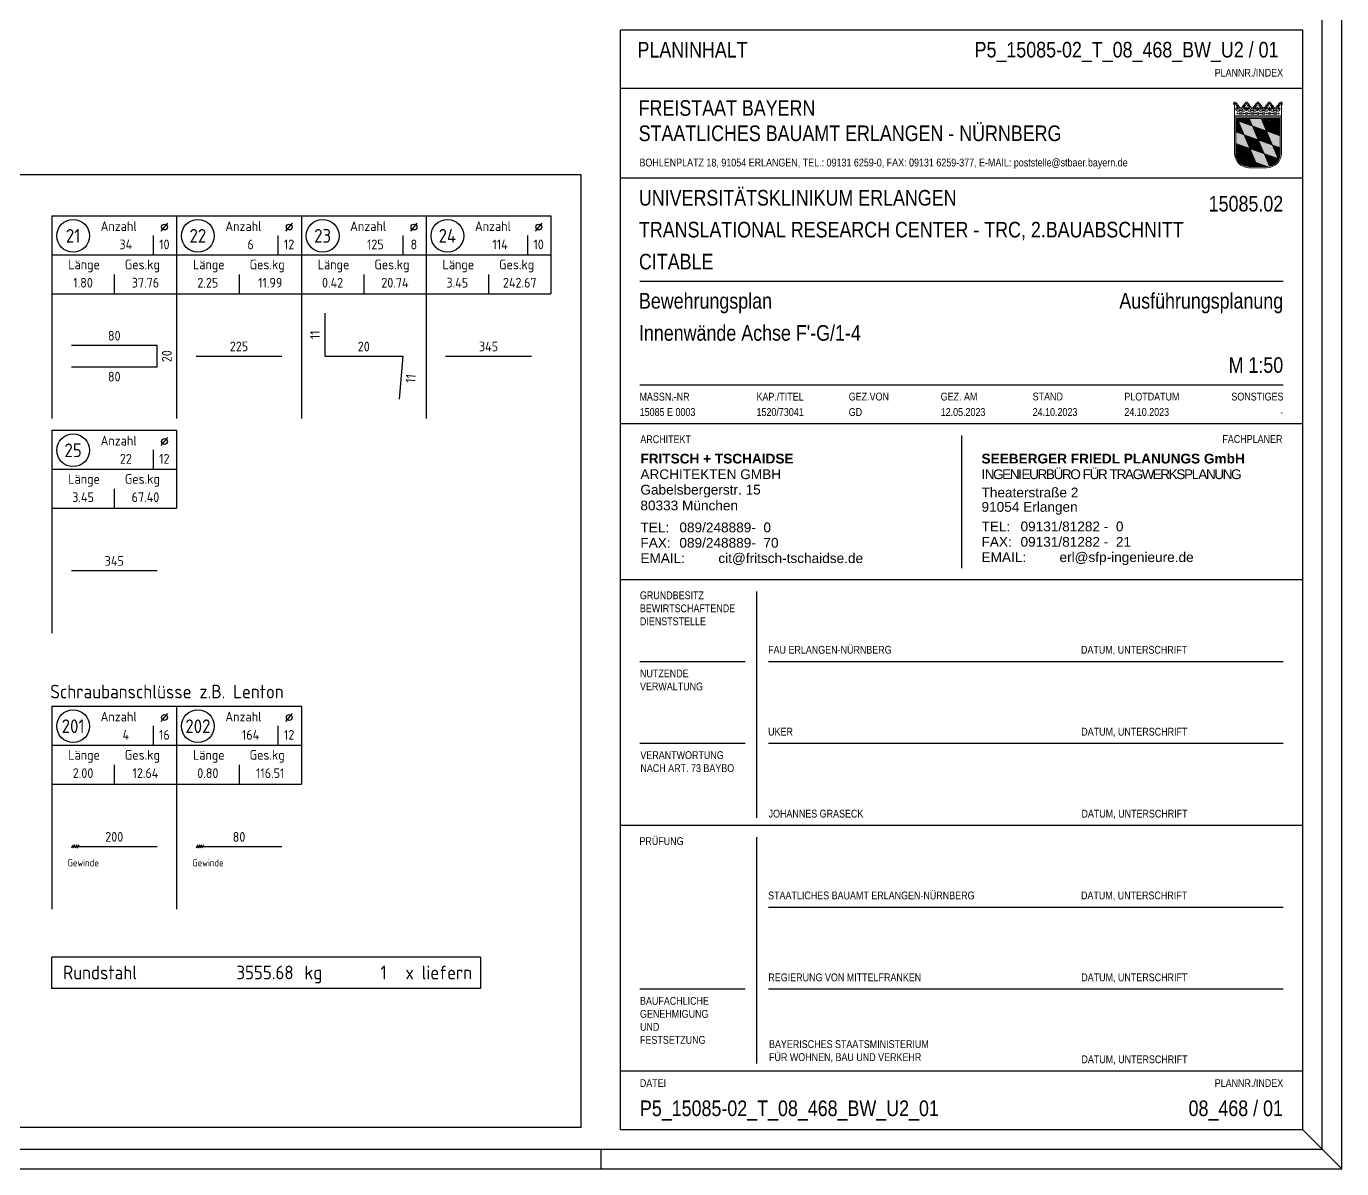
# Model space of a CAD drawing. Extents: x 0 to 73.4, y -13.1 to 33.4.
# Drawn here: x 42.58 to 59.45, y 0 to 14.65 of the extents above; entities that cross this region are included whole.
import ezdxf
from ezdxf.enums import TextEntityAlignment as Align

# ---------------------------------------------------------------- set-up
doc = ezdxf.new("R2010")
doc.units = 0
doc.header["$LTSCALE"] = 0.5
doc.linetypes.add('AUSGEZOGEN', pattern=[1000.01, 1000, 0.01])
for name, color, linetype in [('40 A Plankopf Text F+T', 7, 'Continuous'), ('BET-ANS', 7, 'Continuous'), ('RAHMEN', 7, 'Continuous'), ('RND', 7, 'Continuous'), ('RND_BILD', 7, 'Continuous'), ('TEXT', 7, 'Continuous')]:
    doc.layers.add(name, color=color, linetype=linetype)
doc.layers.add('NOPLOT', color=7, linetype='Continuous', plot=False)
doc.styles.add('ERSTELLTER_STIL_3', font='arial.ttf')
doc.styles.add('ERSTELLTER_STIL_4', font='arialbd.ttf')
doc.styles.add('plankopf_ArialN', font='ARIALN.TTF')
doc.styles.add('txt', font='isocp.shx')
pattern_1 = [(0, (-322.07857, -163.97815), (8e-17, 0.254), [])]

# ---------------------------------------------------------------- blocks, each defined once
blk = doc.blocks.new('Bundeslandwappen')
at = {"lineweight": 9, "true_color": 0xffffff}
for points in [[(-5.75, 16.5), (-5.98, 16.5), (-5.98, 16.29), (-5.75, 16.29)], [(-5.09, 15.68), (-5.31, 15.68), (-5.31, 15.47), (-5.09, 15.47)], [(-3.49, 15.68), (-3.71, 15.68), (-3.71, 15.47), (-3.49, 15.47)], [(-2.82, 16.5), (-3.05, 16.5), (-3.05, 16.29), (-2.82, 16.29)], [(-2.15, 15.68), (-2.38, 15.68), (-2.38, 15.47), (-2.15, 15.47)], [(-0.56, 15.68), (-0.78, 15.68), (-0.78, 15.47), (-0.56, 15.47)], [(0.11, 16.5), (-0.11, 16.5), (-0.11, 16.29), (0.11, 16.29)], [(0.78, 15.68), (0.56, 15.68), (0.56, 15.47), (0.78, 15.47)], [(2.38, 15.68), (2.15, 15.68), (2.15, 15.47), (2.38, 15.47)], [(3.05, 16.5), (2.82, 16.5), (2.82, 16.29), (3.05, 16.29)], [(3.71, 15.68), (3.49, 15.68), (3.49, 15.47), (3.71, 15.47)], [(5.31, 15.68), (5.09, 15.68), (5.09, 15.47), (5.31, 15.47)], [(5.98, 16.5), (5.75, 16.5), (5.75, 16.29), (5.98, 16.29)]]:
    blk.add_hatch(color=7, dxfattribs=at).paths.add_polyline_path(points)
at = {"true_color": 0xffffff}
for points in [[(-5.34, 12.59), (-5.7, 12.59), (-5.7, 12.19), (-5.07, 11.96)], [(-1.42, 10.67), (-5.07, 11.96), (-3.57, 8.42), (0.08, 7.13)], [(0.86, 12.59), (-2.24, 12.59), (-1.42, 10.67), (2.23, 9.38)], [(3.96, 12.59), (1.66, 12.59), (4.37, 11.63)], [(5.7, 11.16), (4.37, 11.63), (5.7, 8.5)], [(-3.57, 8.42), (-5.7, 9.18), (-5.7, 6.17), (-2.07, 4.88)], [(3.73, 5.84), (0.08, 7.13), (1.58, 3.59), (5.23, 2.29)], [(5.7, 8.15), (2.23, 9.38), (3.73, 5.84), (5.7, 5.14)], [(-5.7, 6.14), (-5.7, 3.7, 0.041392), (-5.65, 3.14), (-4.21, 2.63)], [(1.58, 3.59), (-2.07, 4.88), (-0.56, 1.34), (2.36, 0.3, 0.043654), (2.95, 0.36)], [(-0.56, 1.34), (-4.21, 2.63), (-3.29, 0.45, 0.073774), (-2.3, 0.3), (-0.12, 0.3)]]:
    blk.add_hatch(color=7, dxfattribs=at).paths.add_polyline_path(points)
at = {"lineweight": 9}
h = blk.add_hatch(dxfattribs=at)
h.set_pattern_fill('ANSI31', color=256, scale=0.08, angle=315, style=0)
h.set_pattern_definition(pattern_1)
h.paths.add_polyline_path([(-5.07, 11.96), (-5.7, 12.19), (-5.7, 9.18), (-3.57, 8.42)])
h = blk.add_hatch(dxfattribs=at)
h.set_pattern_fill('ANSI31', color=256, scale=0.08, angle=315, style=0)
h.set_pattern_definition(pattern_1)
h.paths.add_polyline_path([(-2.24, 12.59), (-5.34, 12.59), (-5.07, 11.96), (-1.42, 10.67)])
h = blk.add_hatch(dxfattribs=at)
h.set_pattern_fill('ANSI31', color=256, scale=0.08, angle=315, style=0)
h.set_pattern_definition(pattern_1)
h.paths.add_polyline_path([(2.23, 9.38), (-1.42, 10.67), (0.08, 7.13), (3.73, 5.84)])
h = blk.add_hatch(dxfattribs=at)
h.set_pattern_fill('ANSI31', color=256, scale=0.08, angle=315, style=0)
h.set_pattern_definition(pattern_1)
h.paths.add_polyline_path([(4.37, 11.63), (1.66, 12.59), (0.86, 12.59), (2.23, 9.38), (5.7, 8.15), (5.7, 8.5)])
h = blk.add_hatch(dxfattribs=at)
h.set_pattern_fill('ANSI31', color=256, scale=0.08, angle=315, style=0)
h.set_pattern_definition(pattern_1)
h.paths.add_polyline_path([(5.7, 12.59), (3.96, 12.59), (4.37, 11.63), (5.7, 11.16)])
h = blk.add_hatch(dxfattribs=at)
h.set_pattern_fill('ANSI31', color=256, scale=0.08, angle=315, style=0)
h.set_pattern_definition(pattern_1)
h.paths.add_polyline_path([(0.08, 7.13), (-3.57, 8.42), (-2.07, 4.88), (1.58, 3.59)])
h = blk.add_hatch(dxfattribs=at)
h.set_pattern_fill('ANSI31', color=256, scale=0.08, angle=315, style=0)
h.set_pattern_definition(pattern_1)
h.paths.add_polyline_path([(-2.07, 4.88), (-5.7, 6.17), (-5.7, 6.14), (-4.21, 2.63), (-0.56, 1.34)])
h = blk.add_hatch(dxfattribs=at)
h.set_pattern_fill('ANSI31', color=256, scale=0.08, angle=315, style=0)
h.set_pattern_definition(pattern_1)
h.paths.add_polyline_path([(5.31, 2.11), (5.23, 2.29), (1.58, 3.59), (2.95, 0.36, 0.22704)])
h = blk.add_hatch(dxfattribs=at)
h.set_pattern_fill('ANSI31', color=256, scale=0.08, angle=315, style=0)
h.set_pattern_definition(pattern_1)
h.paths.add_polyline_path([(5.7, 5.14), (3.73, 5.84), (5.23, 2.29), (5.37, 2.24, 0.111178), (5.7, 3.7)])
h = blk.add_hatch(dxfattribs=at)
h.set_pattern_fill('ANSI31', color=256, scale=0.08, angle=315, style=0)
h.set_pattern_definition(pattern_1)
h.paths.add_polyline_path([(-4.21, 2.63), (-5.65, 3.14, 0.285055), (-3.29, 0.45)])
h = blk.add_hatch(dxfattribs=at)
h.set_pattern_fill('ANSI31', color=256, scale=0.08, angle=315, style=0)
h.set_pattern_definition(pattern_1)
h.paths.add_polyline_path([(-0.56, 1.34), (-0.12, 0.3), (2.3, 0.3, 0.004354), (2.36, 0.3)])
for p, q in [((-6, 16.1), (-6, 3.7)), ((-5.64, 14.97), (-5.64, 15.18)), ((-5.61, 16.59), (-5.62, 16.68)), ((-5.33, 15.19), (-5.33, 15.05)), ((-4.68, 14.54), (-5.26, 14.54)), ((-4.12, 14.54), (-3.54, 14.54)), ((-3.47, 15.19), (-3.47, 15.05)), ((-3.36, 13.9), (-2.93, 14.17)), ((-2.93, 13.63), (-3.36, 13.9)), ((-3.19, 16.59), (-3.18, 16.67)), ((-3.16, 14.97), (-3.16, 15.18)), ((-2.93, 15.58), (-2.93, 14.47)), ((-2.93, 14.17), (-2.5, 13.9)), ((-2.5, 13.9), (-2.93, 13.63)), ((-2.71, 14.97), (-2.71, 15.18)), ((-2.68, 16.59), (-2.69, 16.67)), ((-2.4, 15.19), (-2.4, 15.05)), ((-1.74, 14.54), (-2.32, 14.54)), ((-1.19, 14.54), (-0.61, 14.54)), ((-0.54, 15.19), (-0.54, 15.05)), ((0, 14.17), (-0.43, 13.9)), ((-0.43, 13.9), (0, 13.63)), ((-0.25, 16.59), (-0.24, 16.67)), ((-0.22, 14.97), (-0.22, 15.18)), ((0, 15.58), (0, 14.47)), ((0.43, 13.9), (0, 14.17)), ((0, 13.63), (0.43, 13.9)), ((0.22, 14.97), (0.22, 15.18)), ((0.25, 16.59), (0.24, 16.67)), ((0.54, 15.19), (0.54, 15.05)), ((1.19, 14.54), (0.61, 14.54)), ((1.74, 14.54), (2.32, 14.54)), ((2.4, 15.19), (2.4, 15.05)), ((2.93, 14.17), (2.5, 13.9)), ((2.5, 13.9), (2.93, 13.63)), ((2.68, 16.59), (2.69, 16.67)), ((2.71, 14.97), (2.71, 15.18)), ((2.93, 15.58), (2.93, 14.47)), ((3.36, 13.9), (2.93, 14.17)), ((2.93, 13.63), (3.36, 13.9)), ((3.16, 14.97), (3.16, 15.18)), ((3.19, 16.59), (3.18, 16.67)), ((3.47, 15.19), (3.47, 15.05)), ((4.12, 14.54), (3.54, 14.54)), ((4.68, 14.54), (5.26, 14.54)), ((5.33, 15.19), (5.33, 15.05)), ((5.61, 16.59), (5.62, 16.68)), ((5.64, 14.97), (5.64, 15.18)), ((6, 3.7), (6, 16.1)), ((-6, 13.29), (6, 13.29)), ((-6, 12.94), (6, 12.94)), ((-5.7, 12.59), (-5.7, 3.7)), ((-5.7, 12.59), (5.7, 12.59)), ((-5.7, 12.19), (5.7, 8.15)), ((-5.34, 12.59), (-0.12, 0.3)), ((-2.24, 12.59), (2.95, 0.36)), ((0.86, 12.59), (5.31, 2.11)), ((1.66, 12.59), (5.7, 11.16)), ((3.96, 12.59), (5.7, 8.5)), ((5.7, 3.7), (5.7, 12.59)), ((-5.7, 9.18), (5.7, 5.14)), ((-5.7, 6.17), (5.37, 2.24)), ((-5.7, 6.14), (-3.29, 0.45)), ((-5.66, 3.14), (2.36, 0.3)), ((-2.3, 0.3), (2.3, 0.3)), ((-2.3, 0), (2.3, 0))]:
    blk.add_line(p, q, dxfattribs=at)
for points in [[(-5.75, 16.29), (-5.98, 16.29), (-5.98, 16.5), (-5.75, 16.5)], [(-5.09, 15.47), (-5.31, 15.47), (-5.31, 15.68), (-5.09, 15.68)], [(-4.07, 13.71), (-4.83, 13.71), (-4.83, 14.1), (-4.07, 14.1)], [(-3.71, 15.47), (-3.49, 15.47), (-3.49, 15.68), (-3.71, 15.68)], [(-2.82, 16.29), (-3.05, 16.29), (-3.05, 16.5), (-2.82, 16.5)], [(-2.15, 15.47), (-2.38, 15.47), (-2.38, 15.68), (-2.15, 15.68)], [(-1.8, 13.71), (-1.04, 13.71), (-1.04, 14.1), (-1.8, 14.1)], [(-0.78, 15.47), (-0.56, 15.47), (-0.56, 15.68), (-0.78, 15.68)], [(0.11, 16.29), (-0.11, 16.29), (-0.11, 16.5), (0.11, 16.5)], [(0.78, 15.47), (0.56, 15.47), (0.56, 15.68), (0.78, 15.68)], [(1.8, 13.71), (1.04, 13.71), (1.04, 14.1), (1.8, 14.1)], [(2.15, 15.47), (2.38, 15.47), (2.38, 15.68), (2.15, 15.68)], [(3.05, 16.29), (2.82, 16.29), (2.82, 16.5), (3.05, 16.5)], [(3.71, 15.47), (3.49, 15.47), (3.49, 15.68), (3.71, 15.68)], [(4.07, 13.71), (4.83, 13.71), (4.83, 14.1), (4.07, 14.1)], [(5.09, 15.47), (5.31, 15.47), (5.31, 15.68), (5.09, 15.68)], [(5.75, 16.29), (5.98, 16.29), (5.98, 16.5), (5.75, 16.5)]]:
    blk.add_lwpolyline(points, close=True, dxfattribs=at)
for centre in [(-5.28, 13.9), (-3.71, 13.9), (-2.2, 13.9), (-0.68, 13.9), (0.68, 13.9), (2.2, 13.9), (3.71, 13.9), (5.28, 13.9)]:
    blk.add_circle(centre, 0.123, dxfattribs=at)
for centre, radius, start, end in [((-5.89, 16.45), 0.362, 44.6681, 253.1183), ((-5.67, 16.67), 0.05, 6.6615, 44.6681), ((-5.49, 15.18), 0.157, 3.2756, 179.5521), ((-5.19, 14.99), 0.453, 182.8328, 261.3043), ((-5.56, 16.59), 0.05, 186.6615, 265.6209), ((-5.42, 15.99), 0.179, 74.7883, 15.1356), ((-5.59, 16.26), 0.281, 346.0232, 85.6209), ((-5.36, 16.21), 0.05, 254.7883, 346.0232), ((-5.26, 15.23), 0.191, 249.6358, 3.0857), ((-5.2, 16.05), 0.05, 93.0633, 195.1356), ((-5.19, 15.87), 0.224, 350.9542, 93.0633), ((-5.02, 15.24), 0.05, 82.9467, 183.0857), ((-4.99, 15.54), 0.249, 262.9467, 77.8855), ((-4.92, 15.83), 0.05, 170.9542, 257.8855), ((-4.62, 14.89), 0.224, 71.4, 0), ((-4.71, 14.85), 0.312, 275.9649, 353.9773), ((-4.4, 15.24), 0.208, 317.0775, 222.9225), ((-4.18, 14.89), 0.224, 180, 108.6), ((-4.09, 14.85), 0.312, 186.0227, 264.0351), ((-3.81, 15.54), 0.249, 102.1145, 277.0533), ((-3.88, 15.83), 0.05, 282.1145, 9.0458), ((-3.61, 15.87), 0.224, 86.9367, 189.0458), ((-3.78, 15.24), 0.05, 356.9143, 97.0533), ((-3.54, 15.23), 0.191, 176.9143, 290.3642), ((-3.6, 16.05), 0.05, 344.8644, 86.9367), ((-3.38, 15.99), 0.179, 164.8644, 105.2117), ((-3.61, 14.99), 0.453, 278.6957, 357.1672), ((-3.21, 16.26), 0.281, 94.3791, 193.9768), ((-3.44, 16.21), 0.05, 193.9768, 285.2117), ((-3.31, 15.18), 0.157, 0.4479, 176.7244), ((-3.24, 16.59), 0.05, 274.3791, 353.3385), ((-3.13, 16.67), 0.05, 155.2288, 173.3385), ((-2.93, 16.58), 0.264, 24.0166, 155.3409), ((-2.55, 15.18), 0.157, 3.2756, 179.5521), ((-2.26, 14.99), 0.453, 182.8328, 261.3043), ((-2.74, 16.66), 0.05, 6.6615, 24.0166), ((-2.63, 16.59), 0.05, 186.6615, 265.6209), ((-2.49, 15.99), 0.179, 74.7883, 15.1356), ((-2.65, 16.26), 0.281, 346.0232, 85.6209), ((-2.43, 16.21), 0.05, 254.7883, 346.0232), ((-2.33, 15.23), 0.191, 249.6358, 3.0857), ((-2.27, 16.05), 0.05, 93.0633, 195.1356), ((-2.26, 15.87), 0.224, 350.9542, 93.0633), ((-2.09, 15.24), 0.05, 82.9467, 183.0857), ((-2.05, 15.54), 0.249, 262.9467, 77.8855), ((-1.99, 15.83), 0.05, 170.9542, 257.8855), ((-1.69, 14.89), 0.224, 71.4, 0), ((-1.78, 14.85), 0.312, 275.9649, 353.9773), ((-1.47, 15.24), 0.208, 317.0775, 222.9225), ((-1.24, 14.89), 0.224, 180, 108.6), ((-1.16, 14.85), 0.312, 186.0227, 264.0351), ((-0.88, 15.54), 0.249, 102.1145, 277.0533), ((-0.94, 15.83), 0.05, 282.1145, 9.0458), ((-0.67, 15.87), 0.224, 86.9367, 189.0458), ((-0.84, 15.24), 0.05, 356.9143, 97.0533), ((-0.6, 15.23), 0.191, 176.9143, 290.3642), ((-0.66, 16.05), 0.05, 344.8644, 86.9367), ((-0.44, 15.99), 0.179, 164.8644, 105.2117), ((-0.68, 14.99), 0.453, 278.6957, 357.1672), ((-0.28, 16.26), 0.281, 94.3791, 193.9768), ((-0.5, 16.21), 0.05, 193.9768, 285.2117), ((-0.38, 15.18), 0.157, 0.4479, 176.7244), ((-0.3, 16.59), 0.05, 274.3791, 353.3385), ((0, 16.58), 0.264, 24.0166, 155.3409), ((-0.19, 16.67), 0.05, 155.2288, 173.3385), ((0.38, 15.18), 0.157, 3.2756, 179.5521), ((0.68, 14.99), 0.453, 182.8328, 261.3043), ((0.19, 16.66), 0.05, 6.6615, 24.0166), ((0.3, 16.59), 0.05, 186.6615, 265.6209), ((0.44, 15.99), 0.179, 74.7883, 15.1356), ((0.28, 16.26), 0.281, 346.0232, 85.6209), ((0.5, 16.21), 0.05, 254.7883, 346.0232), ((0.6, 15.23), 0.191, 249.6358, 3.0857), ((0.66, 16.05), 0.05, 93.0633, 195.1356), ((0.67, 15.87), 0.224, 350.9542, 93.0633), ((0.84, 15.24), 0.05, 82.9467, 183.0857), ((0.88, 15.54), 0.249, 262.9467, 77.8855), ((0.94, 15.83), 0.05, 170.9542, 257.8855), ((1.24, 14.89), 0.224, 71.4, 0), ((1.16, 14.85), 0.312, 275.9649, 353.9773), ((1.47, 15.24), 0.208, 317.0775, 222.9225), ((1.69, 14.89), 0.224, 180, 108.6), ((1.78, 14.85), 0.312, 186.0227, 264.0351), ((2.05, 15.54), 0.249, 102.1145, 277.0533), ((1.99, 15.83), 0.05, 282.1145, 9.0458), ((2.26, 15.87), 0.224, 86.9367, 189.0458), ((2.09, 15.24), 0.05, 356.9143, 97.0533), ((2.33, 15.23), 0.191, 176.9143, 290.3642), ((2.27, 16.05), 0.05, 344.8644, 86.9367), ((2.49, 15.99), 0.179, 164.8644, 105.2117), ((2.26, 14.99), 0.453, 278.6957, 357.1672), ((2.65, 16.26), 0.281, 94.3791, 193.9768), ((2.43, 16.21), 0.05, 193.9768, 285.2117), ((2.55, 15.18), 0.157, 0.4479, 176.7244), ((2.63, 16.59), 0.05, 274.3791, 353.3385), ((2.93, 16.58), 0.264, 24.0166, 155.3409), ((2.74, 16.67), 0.05, 155.2288, 173.3385), ((3.31, 15.18), 0.157, 3.2756, 179.5521), ((3.61, 14.99), 0.453, 182.8328, 261.3043), ((3.13, 16.66), 0.05, 6.6615, 24.0166), ((3.24, 16.59), 0.05, 186.6615, 265.6209), ((3.38, 15.99), 0.179, 74.7883, 15.1356), ((3.21, 16.26), 0.281, 346.0232, 85.6209), ((3.44, 16.21), 0.05, 254.7883, 346.0232), ((3.54, 15.23), 0.191, 249.6358, 3.0857), ((3.6, 16.05), 0.05, 93.0633, 195.1356), ((3.61, 15.87), 0.224, 350.9542, 93.0633), ((3.78, 15.24), 0.05, 82.9467, 183.0857), ((3.81, 15.54), 0.249, 262.9467, 77.8855), ((3.88, 15.83), 0.05, 170.9542, 257.8855), ((4.18, 14.89), 0.224, 71.4, 0), ((4.09, 14.85), 0.312, 275.9649, 353.9773), ((4.4, 15.24), 0.208, 317.0775, 222.9225), ((4.62, 14.89), 0.224, 180, 108.6), ((4.71, 14.85), 0.312, 186.0227, 264.0351), ((4.99, 15.54), 0.249, 102.1145, 277.0533), ((4.92, 15.83), 0.05, 282.1145, 9.0458), ((5.19, 15.87), 0.224, 86.9367, 189.0458), ((5.02, 15.24), 0.05, 356.9143, 97.0533), ((5.26, 15.23), 0.191, 176.9143, 290.3642), ((5.2, 16.05), 0.05, 344.8644, 86.9367), ((5.42, 15.99), 0.179, 164.8644, 105.2117), ((5.19, 14.99), 0.453, 278.6957, 357.1672), ((5.59, 16.26), 0.281, 94.3791, 193.9768), ((5.36, 16.21), 0.05, 193.9768, 285.2117), ((5.49, 15.18), 0.157, 0.4479, 176.7244), ((5.56, 16.59), 0.05, 274.3791, 353.3385), ((5.67, 16.67), 0.05, 135.3319, 173.3385), ((5.89, 16.45), 0.362, 286.8817, 135.3319), ((-2.3, 3.7), 3.7, 180, 270), ((-2.3, 3.7), 3.4, 180, 270), ((2.3, 3.7), 3.7, 270, 0), ((2.3, 3.7), 3.4, 270, 0)]:
    blk.add_arc(centre, radius, start, end, dxfattribs=at)
blk = doc.blocks.new('Plankopf_PU')
for p, q in [((-18.5, 25.4), (-18.5, 27.7)), ((-1, 27.7), (-18.5, 27.7)), ((-1, 27.7), (-18.5, 27.7)), ((-1, 25.4), (-1, 27.7)), ((-1, 25.4), (-18.5, 25.4)), ((-1, 25.4), (-18.5, 25.4)), ((-18.5, 19.1), (-18.5, 25.4)), ((-1, 19.1), (-1, 25.4)), ((-1.5, 22.75), (-18, 22.75)), ((-18, 20.1), (-1.5, 20.1)), ((-18.5, 15.1), (-18.5, 19.1)), ((-1, 19.1), (-18.5, 19.1)), ((-1, 15.1), (-1, 19.1)), ((-9.75, 18.8), (-9.75, 15.4)), ((-1, 15.1), (-18.5, 15.1)), ((-1, 15.1), (-18.5, 15.1)), ((-18.5, 8.8), (-18.5, 15.1)), ((-1, 8.8), (-1, 15.1)), ((-15, 9), (-15, 14.8)), ((-15.3, 13), (-18, 13)), ((-1.5, 13), (-14.7, 13)), ((-15.3, 10.9), (-18, 10.9)), ((-1.5, 10.9), (-14.7, 10.9)), ((-18.5, 2.5), (-18.5, 8.8)), ((-1, 8.8), (-18.5, 8.8)), ((-1, 2.5), (-1, 8.8)), ((-15, 2.7), (-15, 8.5)), ((-1.5, 6.7), (-14.7, 6.7)), ((-15.3, 4.6), (-18, 4.6)), ((-1.5, 4.6), (-14.7, 4.6)), ((-1, 2.5), (-18.5, 2.5)), ((-18.5, 1), (-18.5, 2.5)), ((-1, 2.5), (-18.5, 2.5)), ((-1, 1), (-1, 2.5)), ((-1, 1), (-18.5, 1))]:
    blk.add_line(p, q)
at = {"xscale": 0.1, "yscale": 0.1, "zscale": 0.1}
blk.add_blockref('Bundeslandwappen', (-2.148, 25.669), dxfattribs=at)
at = {"linetype": 'AUSGEZOGEN', "lineweight": 35, "style": 'plankopf_ArialN'}
for s, height, p in [('FREISTAAT BAYERN', 0.4, (-18.032, 27.401)), ('PRÜFUNG', 0.2, (-18.013, 8.5))]:
    blk.add_text(s, height=height, dxfattribs=at).set_placement(p, align=Align.TOP_LEFT)
blk.add_text('STAATLICHES BAUAMT ERLANGEN - NÜRNBERG', height=0.4, dxfattribs=at).set_placement((-18.032, 26.552), align=Align.MIDDLE_LEFT)
at = {"style": 'plankopf_ArialN'}
for s, p in [('BOHLENPLATZ 18, 91054 ERLANGEN, TEL.: 09131 6259-0, FAX: 09131 6259-377, E-MAIL: poststelle@stbaer.bayern.de', (-18.012, 25.702)), ('KAP./TITEL', (-15.01, 19.698)), ('MASSN.-NR', (-18.011, 19.698)), ('GEZ.VON', (-12.644, 19.7)), ('GEZ. AM', (-10.286, 19.7)), ('STAND', (-7.927, 19.702)), ('PLOTDATUM', (-5.574, 19.7)), ('FAU ERLANGEN-NÜRNBERG', (-14.712, 13.207)), ('DATUM, UNTERSCHRIFT', (-6.687, 13.207)), ('UKER', (-14.712, 11.107)), ('DATUM, UNTERSCHRIFT', (-6.68, 11.106)), ('JOHANNES GRASECK', (-14.7, 9.005)), ('DATUM, UNTERSCHRIFT', (-6.675, 9.005)), ('STAATLICHES BAUAMT ERLANGEN-NÜRNBERG', (-14.712, 6.907)), ('DATUM, UNTERSCHRIFT', (-6.687, 6.907)), ('REGIERUNG VON MITTELFRANKEN', (-14.705, 4.806)), ('DATUM, UNTERSCHRIFT', (-6.68, 4.806)), ('DATUM, UNTERSCHRIFT', (-6.675, 2.705)), ('DATEI', (-18.002, 2.095))]:
    blk.add_text(s, height=0.2, dxfattribs=at).set_placement(p)
for s, p in [('SONSTIGES', (-1.493, 19.7)), ('PLANNR./INDEX', (-1.501, 2.095))]:
    blk.add_text(s, height=0.2, dxfattribs=at).set_placement(p, align=Align.RIGHT)
at = {"linetype": 'AUSGEZOGEN', "lineweight": 35, "style": 'plankopf_ArialN'}
blk.add_text('ARCHITEKT', height=0.2, dxfattribs=at).set_placement((-17.989, 18.607))
blk.add_text('FACHPLANER', height=0.2, dxfattribs=at).set_placement((-1.52, 18.611), align=Align.RIGHT)
at = {"insert": (-5.574, 19.303), "char_height": 0.2, "attachment_point": 7, "style": 'plankopf_ArialN'}
blk.add_mtext('24.10.2023', dxfattribs=at)
at = {"char_height": 0.2, "attachment_point": 1, "style": 'plankopf_ArialN'}
for s, insert, width in [('GRUNDBESITZ\\PBEWIRTSCHAFTENDE DIENSTSTELLE', (-18, 14.804), 2.5), ('NUTZENDE^JVERWALTUNG', (-17.998, 12.8), 2.69843), ('VERANTWORTUNG  NACH ART. 73 BAYBO', (-17.988, 10.705), 2.68768), ('BAUFACHLICHE GENEHMIGUNG UND FESTSETZUNG', (-17.998, 4.404), 2.2311), ('BAYERISCHES STAATSMINISTERIUM ^JFÜR WOHNEN, BAU UND VERKEHR', (-14.689, 3.294), 9.29412)]:
    blk.add_mtext(s, dxfattribs=dict(at, insert=insert, width=width))
at = {"style": 'plankopf_ArialN'}
for tag, p in [('PROJEKTBEZEICHNUNGZ1', (-18.025, 24.578)), ('PROJEKTBEZEICHNUNGZ2', (-18.025, 23.761)), ('PROJEKTBEZEICHNUNGZ3', (-18.025, 22.941))]:
    blk.add_attdef(tag, text='', height=0.4, dxfattribs=at).set_placement(p, align=Align.BOTTOM_LEFT)
for tag, p in [('GEB.-NR', (-1.5, 24.946)), ('0.000X', (-1.507, 1.749))]:
    blk.add_attdef(tag, text='', height=0.4, dxfattribs=at).set_placement(p, align=Align.TOP_RIGHT)
for tag, p, height in [('PLANINHALTZ1', (-18.025, 22.055), 0.4), ('PLANINHALTZ2', (-18.025, 21.232), 0.4), ('PLANINHALTZ3', (-18.025, 20.409), 0.4), ('MASSN.-NR', (-18.005, 19.303), 0.2), ('KAPITEL/TITEL', (-15.01, 19.303), 0.2), ('GEZ_VON', (-12.644, 19.303), 0.2), ('GEZ_AM', (-10.286, 19.303), 0.2), ('STAND', (-7.927, 19.303), 0.2)]:
    blk.add_attdef(tag, p, '', height=height, dxfattribs=at)
for tag, height, p in [('PLANUNGSPHASE', 0.4, (-1.5, 22.055)), ('PROJEKTKATEGORIE', 0.4, (-1.5, 21.232)), ('MAßSTAB', 0.4, (-1.5, 20.409)), ('SONSTIGES', 0.2, (-1.5, 19.303))]:
    blk.add_attdef(tag, text='', height=height, dxfattribs=at).set_placement(p, align=Align.RIGHT)
at = {"layer": '40 A Plankopf Text F+T', "color": 7, "linetype": 'Continuous', "lineweight": 13, "char_height": 0.25, "attachment_point": 7}
for s, insert, style in [('\\A1;FRITSCH + TSCHAIDSE ', (-17.988, 18.081), 'ERSTELLTER_STIL_4'), ('\\A1;SEEBERGER FRIEDL PLANUNGS GmbH', (-9.238, 18.081), 'ERSTELLTER_STIL_4'), ('\\A1;ARCHITEKTEN GMBH', (-17.988, 17.68), 'ERSTELLTER_STIL_3'), ('\\A1;{\\T0.8;INGENIEURBÜRO FÜR TRAGWERKSPLANUNG}', (-9.238, 17.68), 'ERSTELLTER_STIL_3'), ('\\A1;Gabelsbergerstr. 15', (-17.988, 17.212), 'ERSTELLTER_STIL_3'), ('\\A1;Theaterstraße 2', (-9.238, 17.212), 'ERSTELLTER_STIL_3'), ('\\A1;80333 München', (-17.988, 16.879), 'ERSTELLTER_STIL_3'), ('\\A1;91054 Erlangen', (-9.238, 16.771), 'ERSTELLTER_STIL_3')]:
    blk.add_mtext(s, dxfattribs=dict(at, insert=insert, style=style))
at = {"layer": '40 A Plankopf Text F+T', "color": 7, "linetype": 'Continuous', "lineweight": 13, "char_height": 0.25, "attachment_point": 7, "line_spacing_factor": 0.945293, "style": 'ERSTELLTER_STIL_3'}
for s, insert in [('\\A1;TEL: ^I089/248889-  0\\PFAX: ^I089/248889-  70\\PEMAIL: ^Icit@fritsch-tschaidse.de', (-17.988, 15.481)), ('\\A1;TEL: ^I09131/81282 -  0\\PFAX: ^I09131/81282 -  21\\PEMAIL: ^Ierl@sfp-ingenieure.de', (-9.238, 15.481))]:
    blk.add_mtext(s, dxfattribs=dict(at, insert=insert))
blk = doc.blocks.new('A1-35-0')
at = {"layer": 'RAHMEN'}
for p, q in [((118.9, 0), (118.9, 59.4)), ((0, 0), (118.9, 0))]:
    blk.add_line(p, q, dxfattribs=at)
at = {"layer": 'RAHMEN', "color": 5}
for p, q in [((118.4, 0.5), (118.4, 58.9)), ((2, 0.5), (118.4, 0.5))]:
    blk.add_line(p, q, dxfattribs=at)
at = {"layer": 'RAHMEN', "color": 7}
blk.add_line((99.9, 0.5), (99.9, 0), dxfattribs=at)
blk = doc.blocks.new('RND_LIS2')
at = {"layer": 'RND', "color": 3, "linetype": 'Continuous'}
for p, q in [((0, 0), (0, -5.2)), ((0, 0), (3.2, 0)), ((3.2, 0), (3.2, -2)), ((2.6, -0.503), (2.6, -1)), ((0, -1), (3.2, -1)), ((1.6, -1.503), (1.6, -2)), ((0, -2), (3.2, -2))]:
    blk.add_line(p, q, dxfattribs=at)
at = {"layer": 'RND', "color": 7, "linetype": 'Continuous'}
blk.add_line((2.805, -0.39), (2.973, -0.186), dxfattribs=at)
at = {"layer": 'RND', "color": 1, "linetype": 'Continuous'}
blk.add_circle((0.545, -0.513), 0.42, dxfattribs=at)
at = {"layer": 'RND', "color": 7, "linetype": 'Continuous'}
blk.add_circle((2.889, -0.288), 0.075, dxfattribs=at)
at = {"layer": 'RND', "color": 7, "linetype": 'Continuous', "style": 'txt'}
for s, p in [('Anzahl', (1.249, -0.391)), ('Länge', (0.42, -1.373)), ('Ges.kg', (1.872, -1.373))]:
    blk.add_text(s, height=0.25, dxfattribs=at).set_placement(p)
at = {"layer": 'RND', "color": 1, "linetype": 'Continuous', "style": 'txt'}
blk.add_attdef('POS1', text='', height=0.35, dxfattribs=at).set_placement((0.545, -0.513), align=Align.MIDDLE)
at = {"layer": 'RND', "color": 7, "linetype": 'Continuous', "style": 'txt'}
for tag, p in [('STK1', (1.897, -0.859)), ('DS1', (2.885, -0.859)), ('LANG1', (0.8, -1.841)), ('GEW', (2.4, -1.841))]:
    blk.add_attdef(tag, text='', height=0.25, dxfattribs=at).set_placement(p, align=Align.CENTER)
blk = doc.blocks.new('RND_SUM')
at = {"layer": 'RND', "color": 5, "linetype": 'Continuous'}
for p, q in [((0, 0), (0, 0.8)), ((11, 0.8), (0, 0.8)), ((11, 0.8), (11, 0)), ((11, 0), (0, 0))]:
    blk.add_line(p, q, dxfattribs=at)
at = {"layer": 'RND', "color": 1, "linetype": 'Continuous', "style": 'txt'}
for s, p in [('Rundstahl', (0.292, 0.235)), ('kg', (6.483, 0.235))]:
    blk.add_text(s, height=0.35, dxfattribs=at).set_placement(p)
blk.add_text('x liefern', height=0.35, dxfattribs=at).set_placement((10.784, 0.235), align=Align.RIGHT)
for tag, p in [('RND-S', (6.203, 0.235)), ('RND-Z', (8.59, 0.235))]:
    blk.add_attdef(tag, text='', height=0.35, dxfattribs=at).set_placement(p, align=Align.RIGHT)

msp = doc.modelspace()

# ---------------------------------------------------------------- linework, layer by layer
for p, q in [((58.95, 14.6), (50.2, 14.6)), ((50.2, 13.85), (50.2, 14.6)), ((58.95, 13.85), (58.95, 14.6))]:
    msp.add_line(p, q)
at = {"layer": 'NOPLOT', "color": 191, "linetype": 'AUSGEZOGEN'}
msp.add_line((58.95, 0.5), (59.45, 0), dxfattribs=at)
at = {"layer": 'RND_BILD', "color": 102, "linetype": 'AUSGEZOGEN'}
for p, q in [((43.1808, 4.1517), (43.1581, 4.1076)), ((43.2048, 4.1517), (43.1821, 4.1076)), ((43.2288, 4.1517), (43.2061, 4.1076)), ((43.2528, 4.1517), (43.2301, 4.1076)), ((44.7808, 4.1517), (44.7581, 4.1076)), ((44.8048, 4.1517), (44.7821, 4.1076)), ((44.8288, 4.1517), (44.8061, 4.1076)), ((44.8528, 4.1517), (44.8301, 4.1076))]:
    msp.add_line(p, q, dxfattribs=at)
at = {"layer": 'RND_BILD', "color": 1, "linetype": 'AUSGEZOGEN'}
for points in [[(46.4074, 10.9679), (46.4074, 10.4169), (47.4093, 10.4169), (47.3613, 9.8679)], [(43.1583, 10.2804), (44.2583, 10.2804), (44.2583, 10.5554), (43.1583, 10.5554)], [(44.7583, 10.4179), (45.8583, 10.4179)], [(47.9583, 10.4179), (49.0583, 10.4179)], [(43.1583, 7.6679), (44.2583, 7.6679)], [(43.1583, 4.1296), (44.2583, 4.1296)], [(44.7583, 4.1296), (45.8583, 4.1296)]]:
    msp.add_lwpolyline(points, dxfattribs=at)
at = {"layer": 'TEXT', "color": 1, "linetype": 'AUSGEZOGEN'}
msp.add_lwpolyline([(34.1133, 12.7461), (49.6934, 12.7461), (49.6934, 0.5269), (34.1133, 0.5269)], close=True, dxfattribs=at)

# ---------------------------------------------------------------- block references
at = {"layer": 'BET-ANS'}
ref = msp.add_blockref('Plankopf_PU', (59.45, 0), dxfattribs=dict(at, xscale=0.5, yscale=0.5, zscale=0.5))
ref.add_attrib('0.000X', '08_468 / 01', dxfattribs={"layer": '0', "height": 0.2, "style": 'plankopf_ArialN'}).set_placement((58.6966, 0.8744), align=Align.TOP_RIGHT)
ref.add_attrib('STAND', '24.10.2023', (55.4866, 9.6516), dxfattribs={"layer": '0', "height": 0.1, "style": 'plankopf_ArialN'})
ref.add_attrib('PLANINHALTZ1', 'Bewehrungsplan', (50.4374, 11.0277), dxfattribs={"layer": '0', "height": 0.2, "style": 'plankopf_ArialN'})
ref.add_attrib('PLANINHALTZ2', "Innenwände Achse F'-G/1-4", (50.4374, 10.616), dxfattribs={"layer": '0', "height": 0.2, "style": 'plankopf_ArialN'})
ref.add_attrib('PROJEKTBEZEICHNUNGZ1', 'UNIVERSITÄTSKLINIKUM ERLANGEN', dxfattribs={"layer": '0', "height": 0.2, "style": 'plankopf_ArialN'}).set_placement((50.4374, 12.2888), align=Align.BOTTOM_LEFT)
ref.add_attrib('PROJEKTBEZEICHNUNGZ2', 'TRANSLATIONAL RESEARCH CENTER - TRC, 2.BAUABSCHNITT', dxfattribs={"layer": '0', "height": 0.2, "style": 'plankopf_ArialN'}).set_placement((50.4374, 11.8806), align=Align.BOTTOM_LEFT)
ref.add_attrib('PROJEKTBEZEICHNUNGZ3', 'CITABLE', dxfattribs={"layer": '0', "height": 0.2, "style": 'plankopf_ArialN'}).set_placement((50.4374, 11.4705), align=Align.BOTTOM_LEFT)
ref.add_attrib('GEB.-NR', '15085.02', dxfattribs={"layer": '0', "height": 0.2, "style": 'plankopf_ArialN'}).set_placement((58.7, 12.473), align=Align.TOP_RIGHT)
ref.add_attrib('PLANUNGSPHASE', 'Ausführungsplanung', dxfattribs={"layer": '0', "height": 0.2, "style": 'plankopf_ArialN'}).set_placement((58.7, 11.0277), align=Align.RIGHT)
ref.add_attrib('MAßSTAB', 'M 1:50', dxfattribs={"layer": '0', "height": 0.2, "style": 'plankopf_ArialN'}).set_placement((58.7, 10.2045), align=Align.RIGHT)
ref.add_attrib('MASSN.-NR', '15085 E 0003', (50.4474, 9.6516), dxfattribs={"layer": '0', "height": 0.1, "style": 'plankopf_ArialN'})
ref.add_attrib('KAPITEL/TITEL', '1520/73041', (51.9451, 9.6516), dxfattribs={"layer": '0', "height": 0.1, "style": 'plankopf_ArialN'})
ref.add_attrib('GEZ_VON', 'GD', (53.1278, 9.6516), dxfattribs={"layer": '0', "height": 0.1, "style": 'plankopf_ArialN'})
ref.add_attrib('GEZ_AM', '12.05.2023', (54.3071, 9.6516), dxfattribs={"layer": '0', "height": 0.1, "style": 'plankopf_ArialN'})
ref.add_attrib('SONSTIGES', '-', dxfattribs={"layer": '0', "height": 0.1, "style": 'plankopf_ArialN'}).set_placement((58.7, 9.6516), align=Align.RIGHT)
at = {"layer": 'RAHMEN', "color": 1, "linetype": 'AUSGEZOGEN', "xscale": 0.5, "yscale": 0.5, "zscale": 0.5}
msp.add_blockref('A1-35-0', (0, 0), dxfattribs=at)
at = {"layer": 'RND_BILD', "color": 6, "linetype": 'AUSGEZOGEN', "xscale": 0.5, "yscale": 0.5, "zscale": 0.5}
msp.add_blockref('RND_LIS2', (42.9083, 12.2179), dxfattribs=at).add_auto_attribs({'POS1': '21', 'STK1': '34', 'DS1': '10', 'LANG1': '1.80', 'GEW': '37.76'})
at = {"layer": 'RND_BILD', "color": 7, "linetype": 'AUSGEZOGEN', "xscale": 0.5, "yscale": 0.5, "zscale": 0.5}
for name, p, values in [('RND_LIS2', (44.5083, 12.2179), {'POS1': '22', 'STK1': '6', 'DS1': '12', 'LANG1': '2.25', 'GEW': '11.99'}), ('RND_LIS2', (46.1083, 12.2179), {'POS1': '23', 'STK1': '125', 'DS1': '8', 'LANG1': '0.42', 'GEW': '20.74'}), ('RND_LIS2', (47.7083, 12.2179), {'POS1': '24', 'STK1': '114', 'DS1': '10', 'LANG1': '3.45', 'GEW': '242.67'}), ('RND_LIS2', (42.9083, 9.4679), {'POS1': '25', 'STK1': '22', 'DS1': '12', 'LANG1': '3.45', 'GEW': '67.40'}), ('RND_LIS2', (42.9083, 5.9296), {'POS1': '201', 'STK1': '4', 'DS1': '16', 'LANG1': '2.00', 'GEW': '12.64'}), ('RND_LIS2', (44.5083, 5.9296), {'POS1': '202', 'STK1': '164', 'DS1': '12', 'LANG1': '0.80', 'GEW': '116.51'}), ('RND_SUM', (42.9067, 2.3106), {'RND-S': '3555.68', 'RND-Z': '1'})]:
    msp.add_blockref(name, p, dxfattribs=at).add_auto_attribs(values)

# ---------------------------------------------------------------- texts
at = {"style": 'plankopf_ArialN'}
msp.add_text('PLANNR./INDEX', height=0.1, dxfattribs=at).set_placement((58.6986, 14.0021), align=Align.RIGHT)
at = {"layer": 'BET-ANS', "style": 'plankopf_ArialN'}
for s, p in [('PLANINHALT', (50.4187, 14.2477)), ('P5_15085-02_T_08_468_BW_U2 / 01', (54.7422, 14.248)), ('P5_15085-02_T_08_468_BW_U2_01', (50.45, 0.6744))]:
    msp.add_text(s, height=0.2, dxfattribs=at).set_placement(p)
at = {"layer": 'RND_BILD', "color": 7, "linetype": 'AUSGEZOGEN', "style": 'txt'}
for s, p in [('80', (43.7083, 10.6804)), ('225', (45.3083, 10.5429)), ('20', (46.9083, 10.5419)), ('345', (48.5083, 10.5429)), ('80', (43.7083, 10.1554)), ('345', (43.7083, 7.7929)), ('200', (43.7083, 4.2546)), ('80', (45.3083, 4.2546))]:
    msp.add_text(s, height=0.125, dxfattribs=at).set_placement(p, align=Align.MIDDLE)
for s, rotation, p in [('11', 90, (46.2824, 10.6924)), ('20', 90, (44.3833, 10.4179)), ('11', 85, (47.5098, 10.1315))]:
    msp.add_text(s, height=0.125, rotation=rotation, dxfattribs=at).set_placement(p, align=Align.MIDDLE)
at = {"layer": 'RND_BILD', "color": 102, "linetype": 'Continuous', "style": 'txt'}
for p in [(43.1093, 3.877), (44.7093, 3.877)]:
    msp.add_text('Gewinde', height=0.09, dxfattribs=at).set_placement(p)
at = {"layer": 'TEXT', "color": 1, "linetype": 'AUSGEZOGEN', "style": 'txt'}
msp.add_text('Schraubanschlüsse z.B. Lenton', height=0.175, dxfattribs=at).set_placement((42.8875, 6.0301))

doc.saveas('drawing.dxf')
